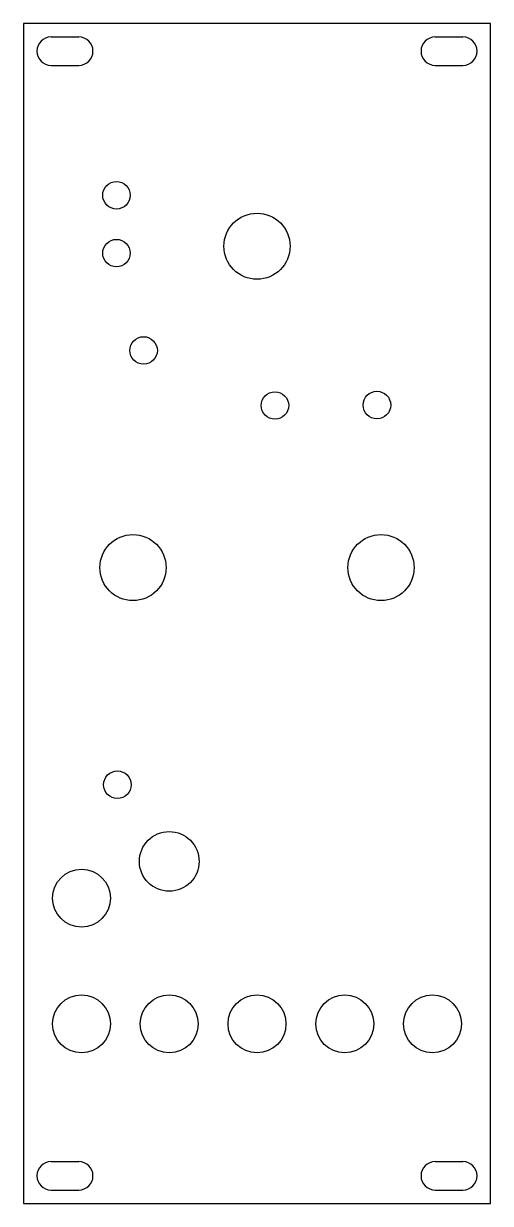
# Model space of a CAD drawing. Extents: x 123 to 174, y 41 to 169.
import ezdxf

# ---------------------------------------------------------------- set-up
doc = ezdxf.new("R2010")
doc.units = 0
doc.layers.add('View', color=7, linetype='CONTINUOUS')

msp = doc.modelspace()

# ---------------------------------------------------------------- linework, layer by layer
at = {"layer": 'View'}
for p, q in [((123.1, 169.25), (123.1, 40.75)), ((173.9, 169.25), (123.1, 169.25)), ((173.9, 40.75), (173.9, 169.25)), ((126.1, 167.8), (129.1, 167.8)), ((167.9, 167.8), (170.9, 167.8)), ((126.1, 164.7), (129.1, 164.7)), ((167.9, 164.7), (170.9, 164.7)), ((126.1, 45.3), (129.1, 45.3)), ((167.9, 45.3), (170.9, 45.3)), ((126.1, 42.2), (129.1, 42.2)), ((167.9, 42.2), (170.9, 42.2)), ((123.1, 40.75), (173.9, 40.75))]:
    msp.add_line(p, q, dxfattribs=at)
for centre, radius in [((133.206, 150.55), 1.5), ((148.5, 145), 3.6), ((133.206, 144.25), 1.5), ((136.155, 133.651), 1.5), ((150.45, 127.655), 1.5), ((161.55, 127.706), 1.5), ((135, 110), 3.6), ((162, 110), 3.6), ((133.305, 86.35), 1.5), ((138.95, 78), 3.25), ((129.4, 74), 3.15), ((129.4, 60.3), 3.15), ((138.95, 60.3), 3.15), ((148.5, 60.3), 3.15), ((158.05, 60.3), 3.15), ((167.6, 60.3), 3.15)]:
    msp.add_circle(centre, radius, dxfattribs=at)
for centre, start, end in [((126.1, 166.25), 90, -90), ((129.1, 166.25), -90, 90), ((167.9, 166.25), 90, -90), ((170.9, 166.25), -90, 90), ((126.1, 43.75), 90, -90), ((129.1, 43.75), -90, 90), ((167.9, 43.75), 90, -90), ((170.9, 43.75), -90, 90)]:
    msp.add_arc(centre, 1.55, start, end, dxfattribs=at)

doc.saveas('drawing.dxf')
